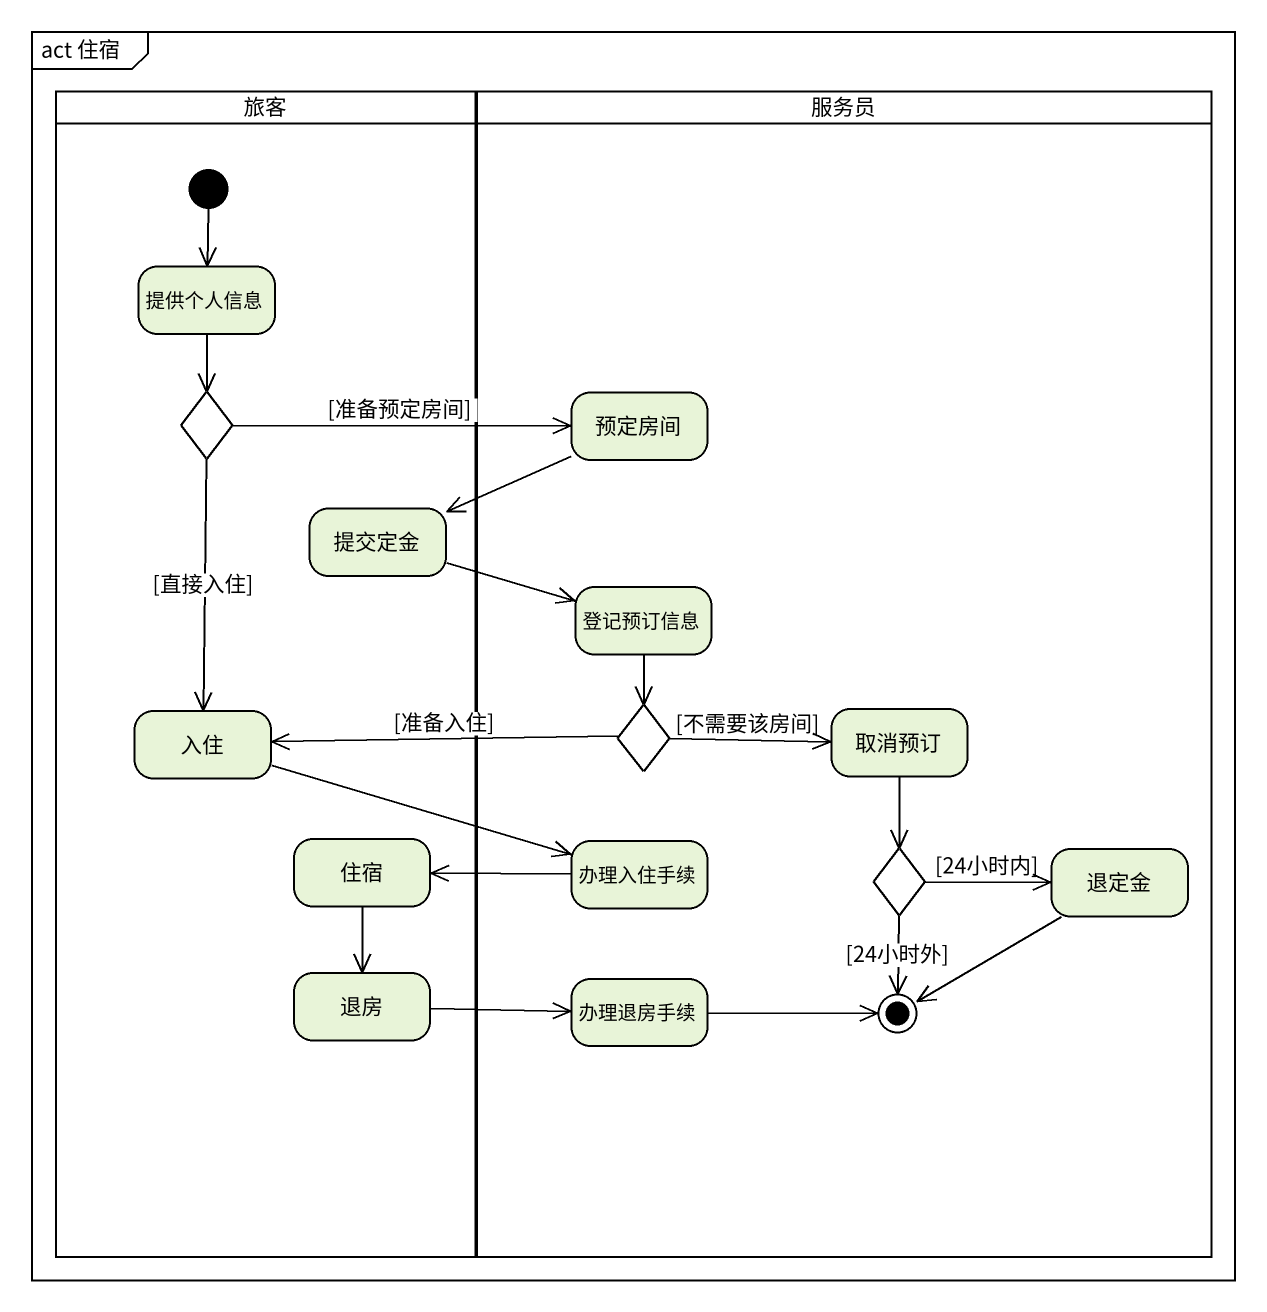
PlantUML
@startuml
mainframe act 住宿
hide empty description
state 旅客 <<partition>> {
  state 提供个人信息
  state choice1 <<choice>>
  state 提交定金
  state 入住
  state 住宿
  state 退房
  [*] --> 提供个人信息
}
state 服务员 <<partition>> {
  state 预定房间
  state 登记预订信息
  state choice2 <<choice>>
  state 取消预订
  state 办理入住手续
  state choice3 <<choice>>
  state 退定金
  state 办理退房手续
  choice3 --> [*] : [24小时外]
  退定金 -left-> [*]
  办理退房手续 -right-> [*]
}
提供个人信息 --> choice1
choice1 -right-> 预定房间 : [准备预定房间]
choice1 --> 入住 : [直接入住]
预定房间 -left-> 提交定金
提交定金 -right-> 登记预订信息
登记预订信息 --> choice2
入住 -right-> 办理入住手续
choice2 -left-> 入住 : [准备入住]
choice2 -right-> 取消预订 : [不需要该房间]
取消预订 --> choice3
住宿 --> 退房
办理入住手续 -left-> 住宿
choice3 -right-> 退定金 : [24小时内]
退房 -right-> 办理退房手续
@enduml
